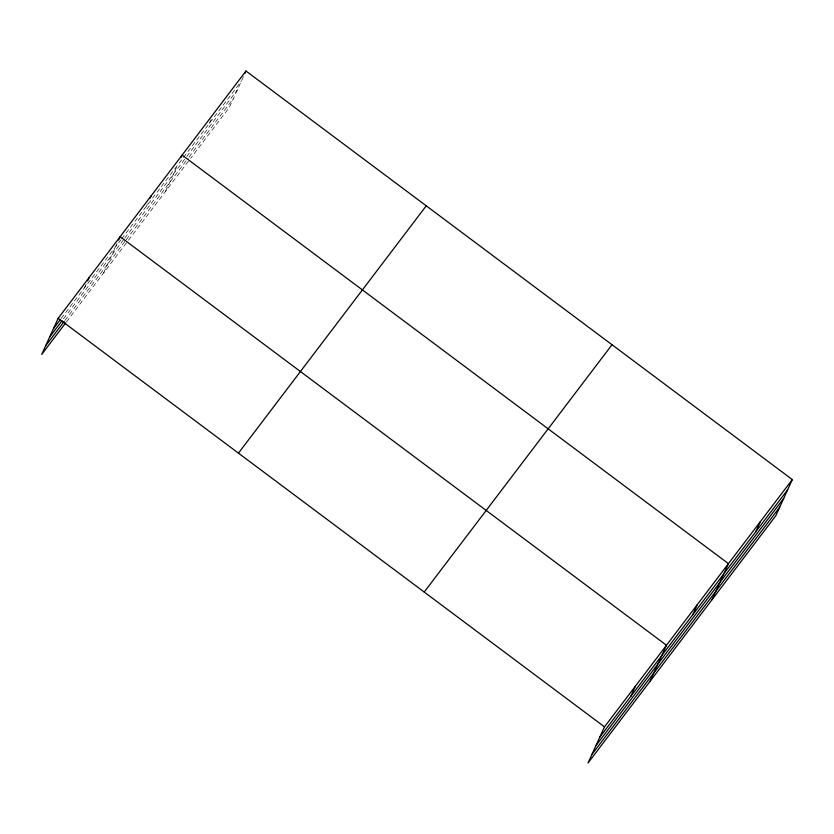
<?xml version="1.0" encoding="UTF-8"?>
<svg xmlns="http://www.w3.org/2000/svg" width="834" height="834" viewBox="0 0 834 834"><rect width="100%" height="100%" fill="white"/><g stroke="black" fill="none" stroke-linecap="round" stroke-linejoin="round"><path stroke-width="0.63" stroke-dasharray="4.17 3.13" d="M84.474 287.782L86.027 284.352M103.677 272.833L117.021 243.549M146.45 206.165L147.493 203.882M165.653 191.215L177.444 165.361M209.365 123.317L211.961 117.615M243.372 76.718L229.506 107.138L190.579 158.408M61.226 318.379L120.888 239.827M121.66 238.816L241.297 81.273M63.54 318.755L123.964 239.181M124.746 238.159L186.013 157.49M186.785 156.458L237.409 89.811M64.958 320.402L125.381 240.838M126.163 239.817L188.234 158.074M189.016 157.053L233.395 98.6M66.491 321.799L127.696 241.203M128.467 240.182L189.798 159.43"/><path stroke-width="1.25" d="M792.3 479.56L604.494 726.862L588.022 762.985L775.839 515.683L792.3 479.56L245.978 71.015L58.161 318.317L41.7 354.44L65.719 322.821M87.591 280.933L89.155 277.513M118.584 240.129L120.138 236.71L666.47 645.255L650.009 681.378M150.089 198.179L151.131 195.907M181.082 157.376L182.114 155.093L728.447 563.648L711.986 599.761M244.935 73.298L245.978 71.015M630.796 696.327L635.477 686.059M692.773 614.71L697.453 604.452M755.698 531.863L760.368 521.604M53.48 328.586L60.455 319.401M49.592 337.113L61.987 320.798M45.589 345.912L64.187 321.424M238.451 453.143L426.257 205.831M424.204 592.046L612.01 344.744M599.813 737.131L787.619 489.819M595.924 745.659L783.731 498.357M591.921 754.457L779.727 507.145M58.161 318.317L604.494 726.862"/></g></svg>
